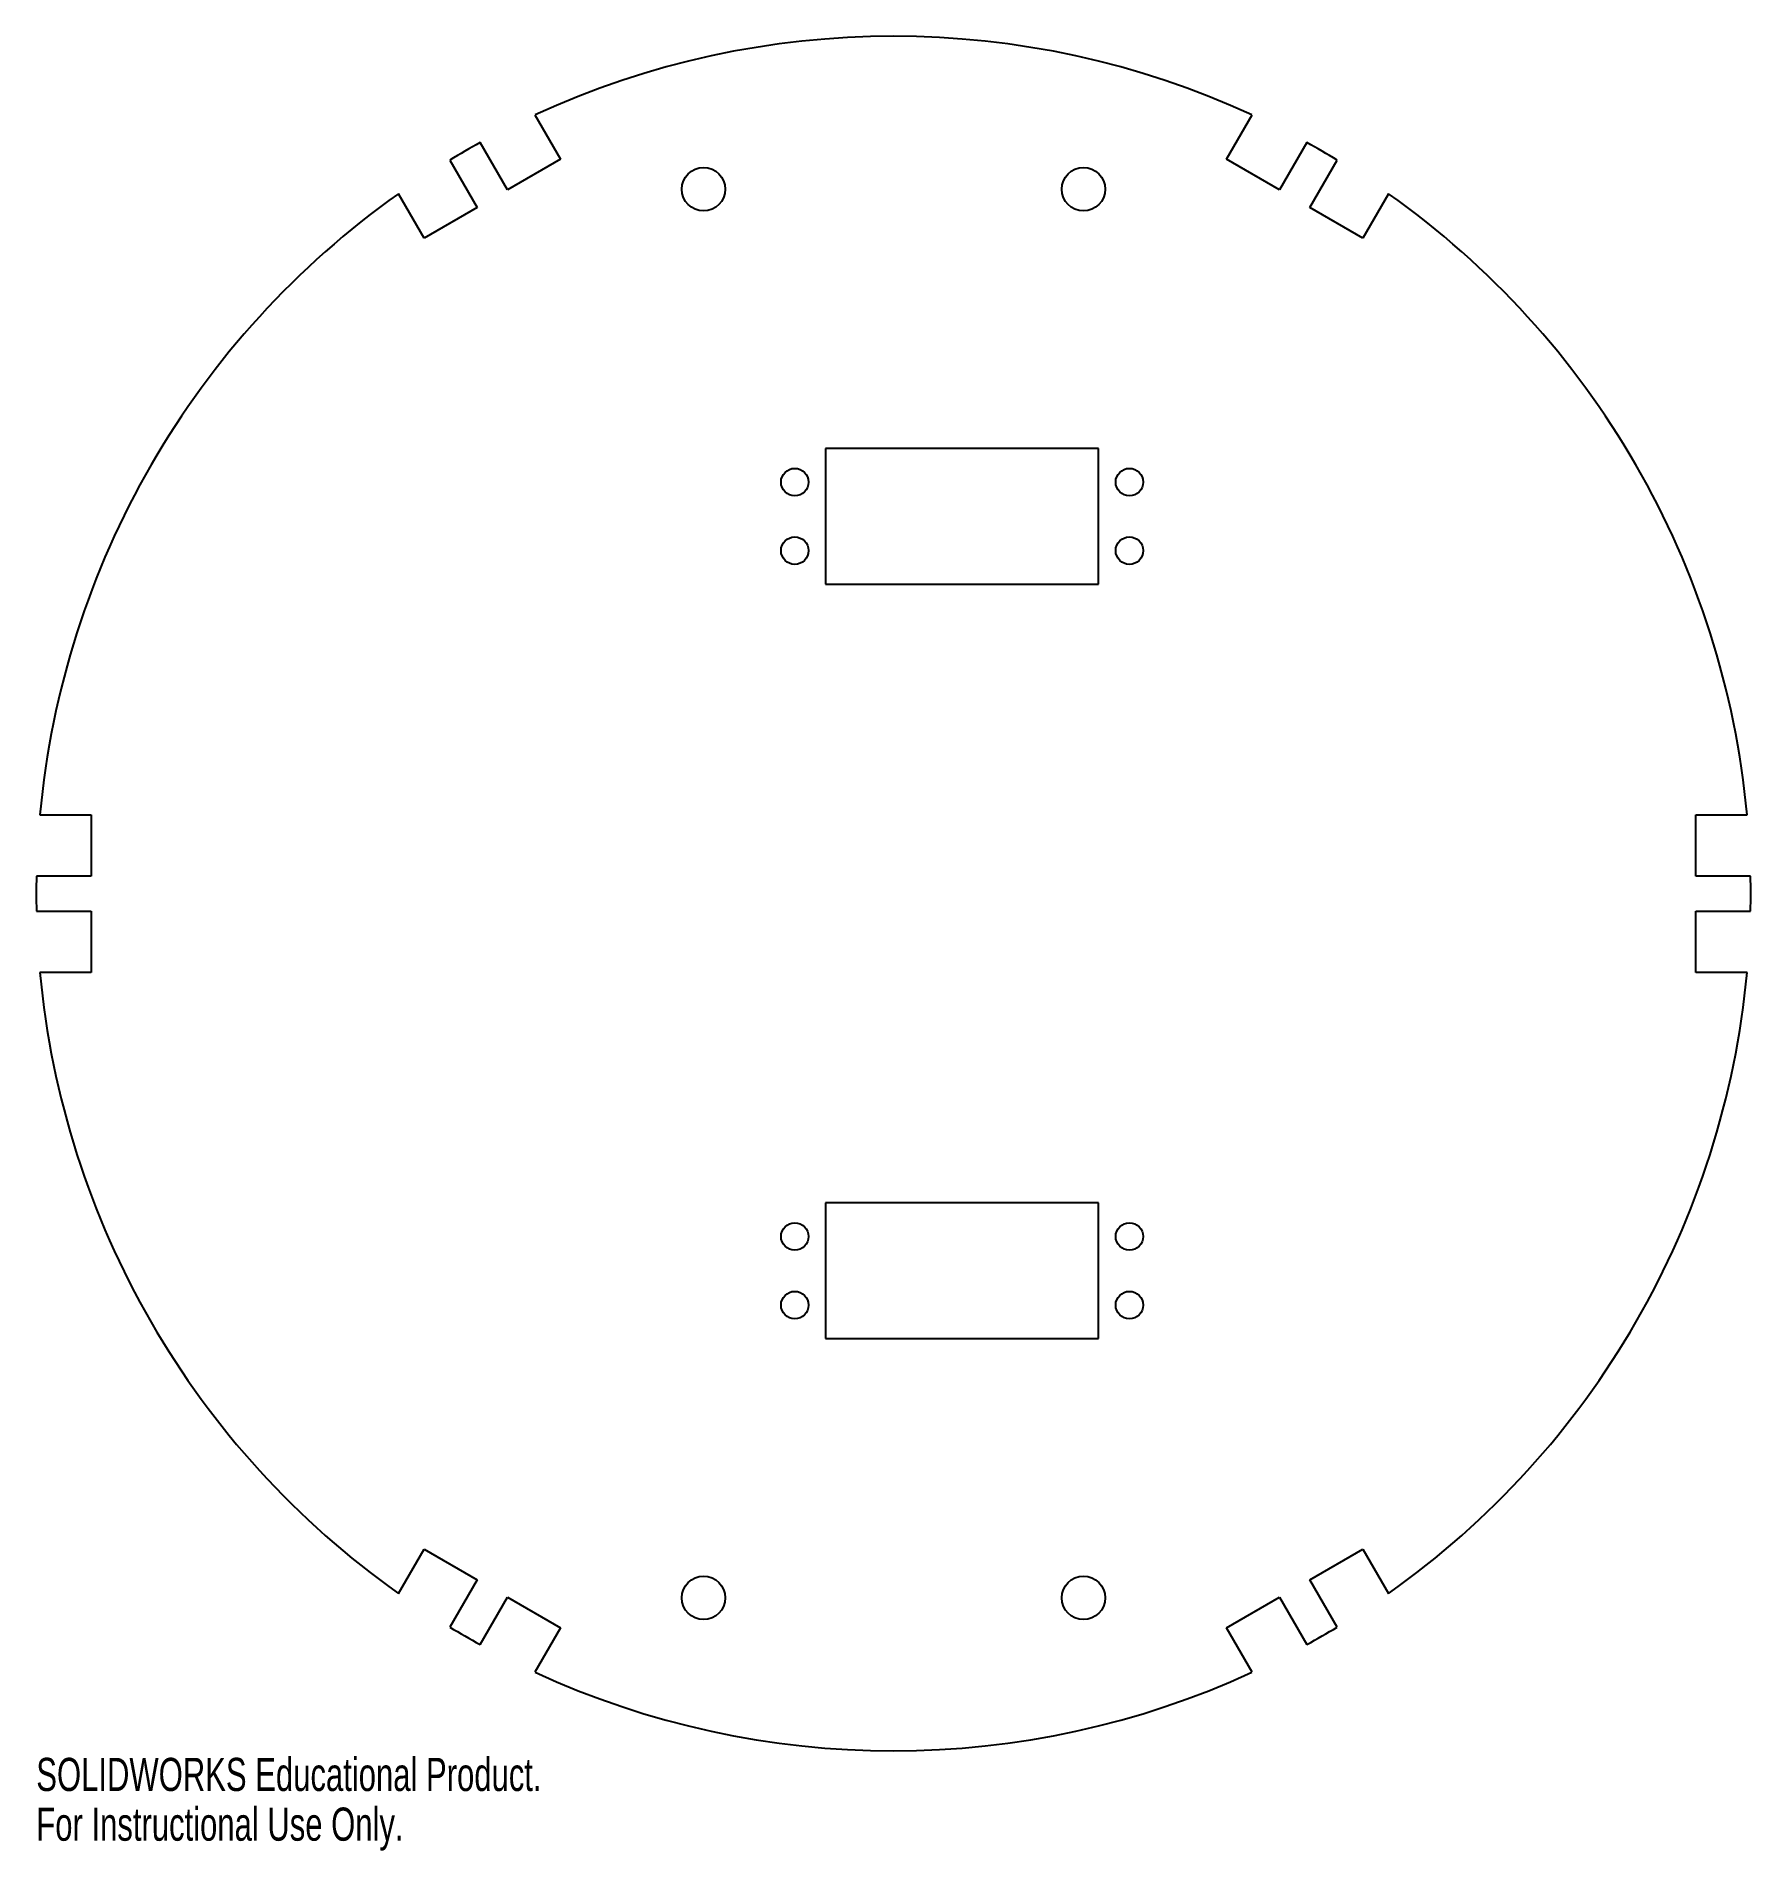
# Model space of a CAD drawing. Header units: millimetres. Extents: x -125 to 125, y -140 to 125.
import ezdxf

# ---------------------------------------------------------------- set-up
doc = ezdxf.new("R2010")
doc.units = ezdxf.units.MM
doc.styles.add('SLDTEXTSTYLE0', font='TXT', dxfattribs={"width": 0.7})

msp = doc.modelspace()

# ---------------------------------------------------------------- linework, layer by layer
at = {"color": 7, "linetype": 'Continuous', "lineweight": 25}
for p, q in [((-52.28, 113.54), (-48.54, 107.07)), ((48.54, 107.07), (52.28, 113.54)), ((-56.29, 102.6), (-60.28, 109.51)), ((60.28, 109.51), (56.29, 102.6)), ((-64.7, 106.96), (-60.71, 100.05)), ((-48.54, 107.07), (-56.29, 102.6)), ((56.29, 102.6), (48.54, 107.07)), ((60.71, 100.05), (64.7, 106.96)), ((-68.46, 95.57), (-72.19, 102.04)), ((72.19, 102.04), (68.46, 95.57)), ((-60.71, 100.05), (-68.46, 95.57)), ((68.46, 95.57), (60.71, 100.05)), ((-9.9, 64.9), (-9.9, 45.1)), ((29.9, 64.9), (-9.9, 64.9)), ((29.9, 45.1), (29.9, 64.9)), ((-9.9, 45.1), (29.9, 45.1)), ((-124.47, 11.5), (-117, 11.5)), ((-117, 11.5), (-117, 2.55)), ((117, 2.55), (117, 11.5)), ((117, 11.5), (124.47, 11.5)), ((-117, 2.55), (-124.97, 2.55)), ((124.97, 2.55), (117, 2.55)), ((-124.97, -2.55), (-117, -2.55)), ((-117, -2.55), (-117, -11.5)), ((117, -11.5), (117, -2.55)), ((117, -2.55), (124.97, -2.55)), ((-117, -11.5), (-124.47, -11.5)), ((124.47, -11.5), (117, -11.5)), ((-9.9, -45.1), (-9.9, -64.9)), ((29.9, -45.1), (-9.9, -45.1)), ((29.9, -64.9), (29.9, -45.1)), ((-9.9, -64.9), (29.9, -64.9)), ((-72.19, -102.04), (-68.46, -95.57)), ((-68.46, -95.57), (-60.71, -100.05)), ((60.71, -100.05), (68.46, -95.57)), ((68.46, -95.57), (72.19, -102.04)), ((-60.71, -100.05), (-64.7, -106.96)), ((64.7, -106.96), (60.71, -100.05)), ((-60.28, -109.51), (-56.29, -102.6)), ((-56.29, -102.6), (-48.54, -107.07)), ((48.54, -107.07), (56.29, -102.6)), ((56.29, -102.6), (60.28, -109.51)), ((-48.54, -107.07), (-52.28, -113.54)), ((52.28, -113.54), (48.54, -107.07))]:
    msp.add_line(p, q, dxfattribs=at)
for centre, radius in [((-27.7, 102.7), 3.17), ((27.7, 102.7), 3.17), ((-14.4, 60), 2), ((34.4, 60), 2), ((-14.4, 50), 2), ((34.4, 50), 2), ((-14.4, -50), 2), ((34.4, -50), 2), ((-14.4, -60), 2), ((34.4, -60), 2), ((-27.7, -102.7), 3.17), ((27.7, -102.7), 3.17)]:
    msp.add_circle(centre, radius, dxfattribs=at)
for start, end in [(65.2787, 114.7213), (118.8311, 121.1689), (58.8311, 61.1689), (125.2787, 174.7213), (5.2787, 54.7213), (178.8311, 181.1689), (358.8311, 1.1689), (185.2787, 234.7213), (305.2787, 354.7213), (238.8311, 241.1689), (298.8311, 301.1689), (245.2787, 294.7213)]:
    msp.add_arc((0, 0), 125, start, end, dxfattribs=at)

# ---------------------------------------------------------------- texts
at = {"color": 7, "linetype": 'Continuous', "char_height": 4.8336, "attachment_point": 1, "style": 'SLDTEXTSTYLE0'}
for s, insert in [('SOLIDWORKS Educational Product.', (-125, -126.02)), ('For Instructional Use Only.', (-125, -133.27))]:
    msp.add_mtext(s, dxfattribs=dict(at, insert=insert))

doc.saveas('drawing.dxf')
